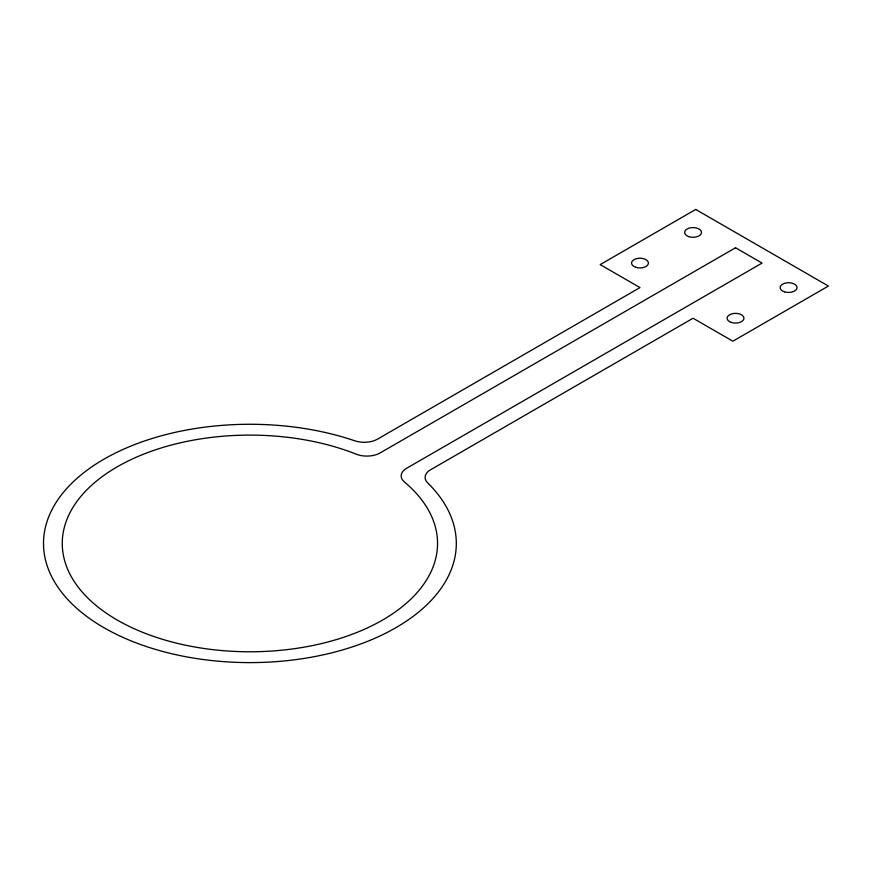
<?xml version="1.0" encoding="UTF-8"?>
<svg xmlns="http://www.w3.org/2000/svg" width="872" height="872" viewBox="0 0 872 872"><rect width="100%" height="100%" fill="white"/><g stroke="black" fill="none" stroke-linecap="round" stroke-linejoin="round"><path stroke-width="1.31" d="M695.714 209.454L600.187 264.608L639.994 287.586L377.532 439.117A18.759 10.835 0 0 1 354.73 440.785A206.402 119.17 0 0 0 46.75 522.393A206.402 119.17 0 0 0 286.365 660.736A206.402 119.17 0 0 0 427.705 482.914A18.759 10.835 0 0 1 430.605 469.757L693.066 318.226L732.872 341.203L828.4 286.049L695.714 209.454M735.521 247.757L380.159 452.917A18.759 10.835 0 0 1 356.256 454.181A187.644 108.335 0 0 0 66.032 521.827A187.644 108.335 0 0 0 287.346 649.596A187.644 108.335 0 0 0 404.499 482.042A18.759 10.835 0 0 1 406.69 468.242L762.063 263.072L735.521 247.757M784.375 291.804A8.447 4.872 0 0 0 797.041 287.586A8.447 4.872 0 0 0 784.375 283.367A8.447 4.872 0 0 0 784.375 291.804M688.847 236.65A8.447 4.872 0 0 0 701.513 232.432A8.447 4.872 0 0 0 688.847 228.213A8.447 4.872 0 0 0 688.847 236.65M635.764 267.29A8.447 4.872 0 0 0 648.43 263.072A8.447 4.872 0 0 0 635.764 258.853A8.447 4.872 0 0 0 635.764 267.29M731.303 322.444A8.447 4.872 0 0 0 743.969 318.226A8.447 4.872 0 0 0 731.303 314.007A8.447 4.872 0 0 0 731.303 322.444"/></g></svg>
